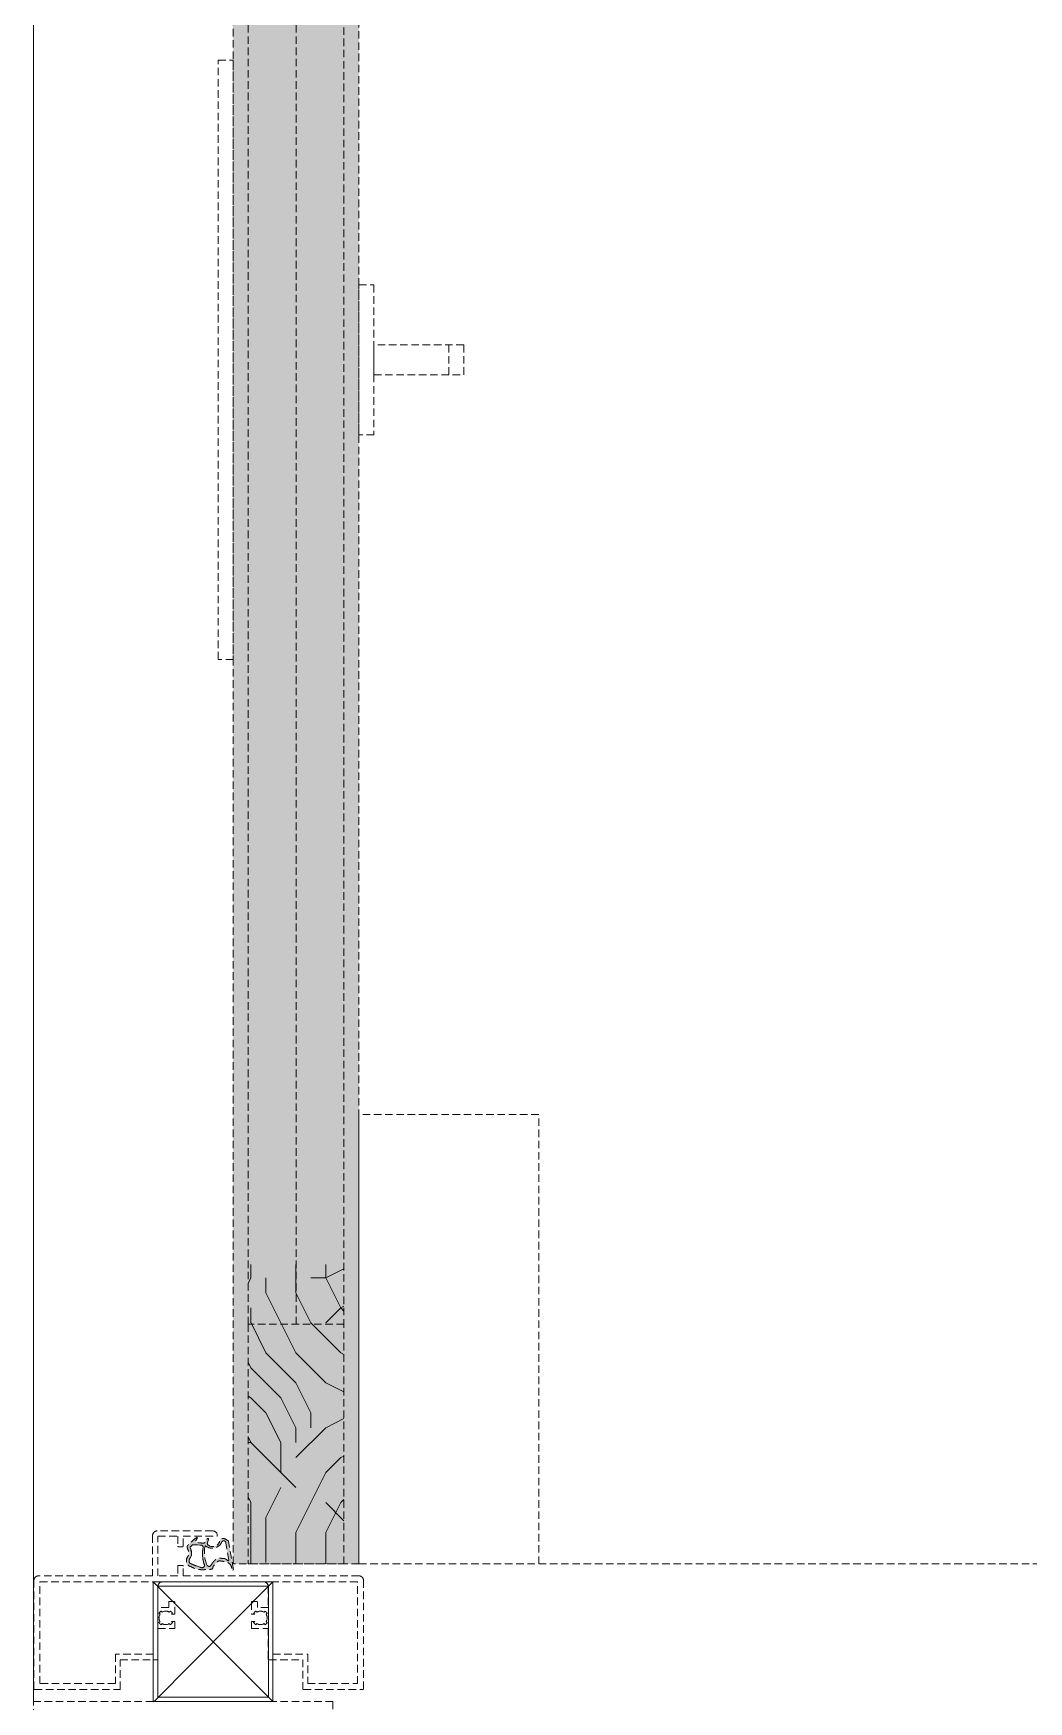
# Model space of a CAD drawing. Extents: x -1457 to 23780, y -2071 to 4205.
# Drawn here: x 14182.5 to 14215.7, y 2450 to 2505.7 of the extents above; entities that cross this region are included whole.
import ezdxf

# ---------------------------------------------------------------- set-up
doc = ezdxf.new("R2010")
doc.units = 0
doc.header["$MEASUREMENT"] = 0
doc.linetypes.add('HIDDEN', pattern=[0.375, 0.25, -0.125])
doc.layers.add('10', color=9, linetype='Continuous', lineweight=9)
doc.layers.add('M-TEFRIS2-015', color=129, linetype='Continuous', lineweight=9)

# ---------------------------------------------------------------- blocks, each defined once
blk = doc.blocks.new('p-korkasa_40x40')
at = {"layer": '10'}
for points in [[(-2, -2), (-2, -2, 4.557571570274368), (-2, -2), (2, -2.000000000000454, 6.895317174706505), (2, -2.000000000000454), (2, -2.000000000000454), (2, 2.000000000000454), (-2, 2), (-2, -2)], [(-1.85000000000582, -1.85000000000582), (-1.85000000000582, 1.85000000000582), (1.85000000000582, 1.85000000000582), (1.85000000000582, -1.85000000000582), (-1.85000000000582, -1.85000000000582, -4.556434831823175), (-1.85000000000582, -1.85000000000582)]]:
    blk.add_lwpolyline(points, format="xyb", close=True, dxfattribs=at)
for points in [[(2, -2.000000000000454), (-2, 2)], [(2, 2.000000000000454), (-2, -1.96874570933869)]]:
    blk.add_lwpolyline(points, dxfattribs=at)

msp = doc.modelspace()

# ---------------------------------------------------------------- hatches: boundary and pattern name
at = {"layer": 'M-TEFRIS2-015', "linetype": 'HIDDEN', "lineweight": 0}
h = msp.add_hatch(color=256, dxfattribs=at)
h.dxf.hatch_style = 1
h.paths.add_polyline_path([(14193.36999999934, 2454.600298428446), (14193.36999999934, 2533.395004310874), (14189.16999999934, 2533.395004310874), (14189.16999999934, 2454.600298428446)])
h = msp.add_hatch(dxfattribs=at)
h.set_pattern_fill('LOGEND', color=256, scale=10, style=0)
h.set_pattern_definition([(7.016709298534877e-15, (12593.25809130455, 4429.639532805832), (9.999999999999998, 9.999999999999998), [3, -7]), (7.016709298534877e-15, (12593.25809130455, 4430.139532805832), (9.999999999999998, 9.999999999999998), [3, -7]), (7.016709298534877e-15, (12593.75809130455, 4431.139532805832), (9.999999999999998, 9.999999999999998), [2, -8]), (7.016709298534877e-15, (12594.25809130455, 4432.139532805832), (9.999999999999998, 9.999999999999998), [1.5, -8.5]), (7.016709298534877e-15, (12594.25809130455, 4433.139532805832), (9.999999999999998, 9.999999999999998), [1, -9]), (7.016709298534877e-15, (12591.75809130455, 4434.139532805832), (9.999999999999998, 9.999999999999998), [0.5, -2.5, 0.5, -6.5]), (7.016709298534877e-15, (12593.25809130455, 4434.639532805832), (9.999999999999998, 9.999999999999998), [0.5, -4, 1.5, -4]), (7.016709298534877e-15, (12595.25809130455, 4435.139532805832), (9.999999999999998, 9.999999999999998), [0.5, -0.5, 0.5, -8.5]), (7.016709298534877e-15, (12594.75809130455, 4435.639532805832), (9.999999999999998, 9.999999999999998), [0.5, -9.5]), (7.016709298534877e-15, (12594.25809130455, 4436.639532805832), (9.999999999999998, 9.999999999999998), [1.5, -8.5]), (7.016709298534877e-15, (12594.25809130455, 4437.639532805832), (9.999999999999998, 9.999999999999998), [2, -8]), (7.016709298534877e-15, (12593.75809130455, 4438.639532805832), (9.999999999999998, 9.999999999999998), [2.5, -3, 0.5, -4]), (90, (12589.75809130455, 4432.639532805832), (-9.999999999999998, 9.999999999999998), [0.5, -1, 2.5, -6]), (90, (12590.25809130455, 4433.639532805832), (-9.999999999999998, 9.999999999999998), [0.5, -0.5, 1.5, -7.5]), (90, (12590.75809130455, 4437.639532805832), (-9.999999999999998, 9.999999999999998), [1, -9]), (90, (12591.25809130455, 4433.639532805832), (-9.999999999999998, 9.999999999999998), [2, -3, 0.5, -4.5]), (90, (12591.75809130455, 4439.139532805832), (-9.999999999999998, 9.999999999999998), [0.5, -9.5]), (90, (12592.25809130455, 4434.139532805832), (-9.999999999999998, 9.999999999999998), [1.5, -8.5]), (90, (12593.25809130455, 4434.639532805832), (-9.999999999999998, 9.999999999999998), [1, -9]), (90, (12594.25809130455, 4434.639532805832), (-9.999999999999998, 9.999999999999998), [0.5, -1.5, 1.5, -6.5]), (90, (12594.75809130455, 4435.139532805832), (-9.999999999999998, 9.999999999999998), [0.5, -9.5]), (90, (12595.25809130455, 4433.139532805832), (-9.999999999999998, 9.999999999999998), [1.399999999999999, -8.6]), (90, (12595.75809130455, 4431.139532805832), (-9.999999999999998, 9.999999999999998), [1, -9]), (90, (12596.75809130455, 4435.139532805832), (-9.999999999999998, 9.999999999999998), [0.5, -9.5]), (90, (12597.75809130455, 4434.639532805832), (-9.999999999999998, 9.999999999999998), [1.5, -8.5]), (90, (12598.75809130455, 4434.639532805832), (-9.999999999999998, 9.999999999999998), [1.5, -8.5]), (45.0000000000001, (12597.25809130455, 4430.639532805832), (-2.075353200829348e-15, 10.00000000019025), [0.7071000000000001, -0.7071000000000001, 0.7071000000000001, -12.02083562]), (45.0000000000001, (12595.25809130455, 4433.139532805832), (-2.075353200829348e-15, 10.00000000019025), [1.414199999999999, -12.72793562]), (45.0000000000001, (12591.25809130455, 4438.139532805832), (-2.075353200829348e-15, 10.00000000019025), [1.414199999999999, -12.72793562]), (45.0000000000001, (12593.25809130455, 4435.639532805832), (-2.075353200829348e-15, 10.00000000019025), [1.414199999999999, -12.72793562]), (45.0000000000001, (12593.75809130455, 4433.639532805832), (-2.075353200829348e-15, 10.00000000019025), [1.414199999999999, -12.72793562]), (45.0000000000001, (12596.75809130455, 4431.639532805832), (-2.075353200829348e-15, 10.00000000019025), [1.414199999999999, -12.72793562]), (45.0000000000001, (12595.75809130455, 4432.139532805832), (-2.075353200829348e-15, 10.00000000019025), [2.121319999999998, -12.02081562]), (45.0000000000001, (12592.75809130455, 4436.639532805832), (-2.075353200829348e-15, 10.00000000019025), [0.7071000000000001, -13.43503562]), (45.0000000000001, (12592.25809130455, 4437.639532805832), (-2.075353200829348e-15, 10.00000000019025), [0.7071000000000001, -13.43503562]), (45.0000000000001, (12596.25809130455, 4437.639532805832), (-2.075353200829348e-15, 10.00000000019025), [0.7071000000000001, -13.43503562]), (45.0000000000001, (12592.25809130455, 4432.639532805832), (-2.075353200829348e-15, 10.00000000019025), [0.7071000000000001, -13.43503562]), (45.0000000000001, (12597.75809130455, 4436.139532805832), (-2.075353200829348e-15, 10.00000000019025), [0.7071000000000001, -13.43503562]), (45.0000000000001, (12594.25809130455, 4435.139532805832), (-2.075353200829348e-15, 10.00000000019025), [0.7071000000000001, -13.43503562]), (45.0000000000001, (12595.25809130455, 4436.139532805832), (-2.075353200829348e-15, 10.00000000019025), [0.7071000000000001, -13.43503562]), (135, (12594.75809130455, 4434.139532805832), (-10.00000000019025, -2.075353200829348e-15), [0.7071000000000001, -0.7071000000000001, 2.121319999999998, -10.60661562]), (135, (12596.25809130455, 4434.139532805832), (-10.00000000019025, -2.075353200829348e-15), [0.7071000000000001, -13.43503562]), (135, (12596.25809130455, 4430.639532805832), (-10.00000000019025, -2.075353200829348e-15), [0.7071000000000001, -13.43503562]), (135, (12594.25809130455, 4433.139532805832), (-10.00000000019025, -2.075353200829348e-15), [0.7071000000000001, -13.43503562]), (135, (12595.75809130455, 4435.139532805832), (-10.00000000019025, -2.075353200829348e-15), [0.7071000000000001, -13.43503562]), (135, (12593.25809130455, 4432.639532805832), (-10.00000000019025, -2.075353200829348e-15), [0.7071000000000001, -13.43503562]), (135, (12597.25809130455, 4432.639532805832), (-10.00000000019025, -2.075353200829348e-15), [0.7071000000000001, -13.43503562]), (135, (12590.25809130455, 4429.639532805832), (-10.00000000019025, -2.075353200829348e-15), [0.7071000000000001, -13.43503562]), (135, (12590.75809130455, 4430.139532805832), (-10.00000000019025, -2.075353200829348e-15), [1.414199999999999, -12.72793562]), (135, (12591.25809130455, 4430.639532805832), (-10.00000000019025, -2.075353200829348e-15), [1.414199999999999, -12.72793562]), (135, (12592.25809130455, 4430.639532805832), (-10.00000000019025, -2.075353200829348e-15), [1.414199999999999, -12.72793562]), (135, (12592.75809130455, 4431.639532805832), (-10.00000000019025, -2.075353200829348e-15), [1.414199999999999, -12.72793562]), (135, (12596.75809130455, 4435.639532805832), (-10.00000000019025, -2.075353200829348e-15), [1.414199999999999, -12.72793562]), (135, (12598.75809130455, 4430.639532805832), (-10.00000000019025, -2.075353200829348e-15), [1.414199999999999, -12.72793562]), (135, (12599.25809130455, 4438.639532805832), (-10.00000000019025, -2.075353200829348e-15), [1.414199999999999, -12.72793562]), (135, (12599.25809130455, 4437.639532805832), (-10.00000000019025, -2.075353200829348e-15), [1.414199999999999, -12.72793562]), (135, (12598.25809130455, 4437.139532805832), (-10.00000000019025, -2.075353200829348e-15), [1.414199999999999, -12.72793562]), (135, (12591.25809130455, 4437.139532805832), (-10.00000000019025, -2.075353200829348e-15), [2.121319999999998, -12.02081562]), (135, (12597.75809130455, 4436.139532805832), (-10.00000000019025, -2.075353200829348e-15), [2.121319999999998, -12.02081562]), (26.56505120000013, (12592.25809130455, 4439.139532805832), (10.00000000000094, 4.000648075353201e-09), [1.117999999999998, -21.24267976999997]), (26.56505120000013, (12592.25809130455, 4434.139532805832), (10.00000000000094, 4.000648075353201e-09), [1.117999999999998, -21.24267976999997]), (26.56505120000013, (12593.25809130455, 4437.139532805832), (10.00000000000094, 4.000648075353201e-09), [1.117999999999998, -21.24267976999997]), (26.56505120000013, (12596.25809130455, 4430.139532805832), (10.00000000000094, 4.000648075353201e-09), [1.117999999999998, -21.24267976999997]), (26.56505120000013, (12595.75809130455, 4431.139532805832), (10.00000000000094, 4.000648075353201e-09), [1.117999999999998, -21.24267976999997]), (26.56505120000013, (12592.75809130455, 4433.139532805832), (10.00000000000094, 4.000648075353201e-09), [1.117999999999998, -21.24267976999997]), (26.56505120000013, (12592.75809130455, 4438.139532805832), (10.00000000000094, 4.000648075353201e-09), [1.117999999999998, -21.24267976999997]), (26.56505120000013, (12595.75809130455, 4435.139532805832), (10.00000000000094, 4.000648075353201e-09), [2.235999999999997, -20.12467976999998]), (63.43494882000013, (12595.75809130455, 4436.639532805832), (5.099833246467991e-10, 10.00000000000094), [1.117999999999975, -21.24267976999962]), (63.43494882000013, (12597.25809130455, 4433.639532805832), (5.099833246467991e-10, 10.00000000000094), [1.117999999999975, -21.24267976999962]), (63.43494882000013, (12592.25809130455, 4435.639532805832), (5.099833246467991e-10, 10.00000000000094), [1.117999999999975, -21.24267976999962]), (63.43494882000013, (12590.25809130455, 4436.139532805832), (5.099833246467991e-10, 10.00000000000094), [1.117999999999975, -21.24267976999962]), (63.43494882000013, (12596.25809130455, 4434.139532805832), (5.099833246467991e-10, 10.00000000000094), [1.117999999999975, -21.24267976999962]), (63.43494882000013, (12595.25809130455, 4434.139532805832), (5.099833246467991e-10, 10.00000000000094), [1.117999999999975, -21.24267976999962]), (63.43494882000013, (12591.25809130455, 4435.639532805832), (5.099833246467991e-10, 10.00000000000094), [2.235999999999953, -20.12467976999962]), (63.43494882000013, (12598.75809130455, 4432.139532805832), (5.099833246467991e-10, 10.00000000000094), [2.235999999999953, -20.12467976999962]), (63.43494882000013, (12597.75809130455, 4432.639532805832), (5.099833246467991e-10, 10.00000000000094), [2.235999999999953, -20.12467976999962]), (116.5650512000001, (12589.75809130455, 4431.139532805832), (-4.000651375353201e-09, 10.00000000000094), [1.11799999999998, -21.24267976999968]), (116.5650512000001, (12589.75809130455, 4436.639532805832), (-4.000651375353201e-09, 10.00000000000094), [1.11799999999998, -21.24267976999968]), (116.5650512000001, (12591.75809130455, 4429.639532805832), (-4.000651375353201e-09, 10.00000000000094), [1.11799999999998, -21.24267976999968]), (116.5650512000001, (12590.75809130455, 4438.639532805832), (-4.000651375353201e-09, 10.00000000000094), [1.11799999999998, -21.24267976999968]), (116.5650512000001, (12591.75809130455, 4432.639532805832), (-4.000651375353201e-09, 10.00000000000094), [1.11799999999998, -21.24267976999968]), (116.5650512000001, (12593.75809130455, 4433.639532805832), (-4.000651375353201e-09, 10.00000000000094), [1.11799999999998, -21.24267976999968]), (116.5650512000001, (12594.75809130455, 4435.639532805832), (-4.000651375353201e-09, 10.00000000000094), [1.11799999999998, -21.24267976999968]), (116.5650512000001, (12590.25809130455, 4431.639532805832), (3.211465100124647e-06, 10.00000160773382), [1.11799999999998, -21.24267976999968]), (116.5650512000001, (12592.75809130455, 4433.139532805832), (-4.000651375353201e-09, 10.00000000000094), [1.11799999999998, -21.24267976999968]), (116.5650512000001, (12595.75809130455, 4432.139532805832), (-4.000651375353201e-09, 10.00000000000094), [1.11799999999998, -21.24267976999968]), (116.5650512000001, (12596.75809130455, 4433.139532805832), (-4.000651375353201e-09, 10.00000000000094), [1.11799999999998, -21.24267976999968]), (116.5650512000001, (12598.75809130455, 4436.139532805832), (-4.000651375353201e-09, 10.00000000000094), [1.11799999999998, -21.24267976999968]), (116.5650512000001, (12591.25809130455, 4439.139532805832), (-4.000651375353201e-09, 10.00000000000094), [1.11799999999998, -21.24267976999968]), (116.5650512000001, (12589.75809130455, 4438.639532805832), (-4.000651375353201e-09, 10.00000000000094), [2.23599999999996, -20.12467976999968]), (116.5650512000001, (12591.25809130455, 4431.639532805832), (-4.000651375353201e-09, 10.00000000000094), [2.23599999999996, -20.12467976999968]), (153.4349488200001, (12589.75809130455, 4430.139532805832), (-10.00000000000094, 5.099866246467991e-10), [1.117999999999998, -21.24267976999997]), (153.4349488200001, (12598.25809130455, 4429.639532805832), (-10.00000000000094, 5.099866246467991e-10), [1.117999999999998, -21.24267976999997]), (153.4349488200001, (12597.75809130455, 4434.639532805832), (-10.00000000000094, 5.099866246467991e-10), [1.117999999999998, -21.24267976999997]), (153.4349488200001, (12593.75809130455, 4431.139532805832), (-10.00000000000094, 5.099866246467991e-10), [1.117999999999998, -21.24267976999997]), (153.4349488200001, (12593.25809130455, 4430.139532805832), (-10.00000000000094, 5.099866246467991e-10), [1.117999999999998, -21.24267976999997]), (153.4349488200001, (12594.25809130455, 4432.139532805832), (-10.00000000000094, 5.099866246467991e-10), [1.117999999999998, -21.24267976999997]), (153.4349488200001, (12597.25809130455, 4438.139532805832), (-10.00000000000094, 5.099866246467991e-10), [1.117999999999998, -21.24267976999997]), (153.4349488200001, (12598.25809130455, 4438.639532805832), (-10.00000000000094, 5.099866246467991e-10), [2.235999999999996, -20.12467976999998])])
h.paths.add_polyline_path([(14189.66999999934, 2454.600004310796), (14189.66999999934, 2464.600287015997), (14192.86999999934, 2464.600287015997), (14192.86999999934, 2454.600004310796)])
h = msp.add_hatch(color=256, dxfattribs=at)
edge = h.paths.add_edge_path()
edge.add_spline(control_points=[(14187.96302438958, 2455.487587441112), (14187.90936255403, 2455.448113784925), (14187.8121177984, 2455.376580524662), (14187.71762905064, 2455.26980158794), (14187.61003456052, 2455.183658653074), (14187.66486697169, 2455.074849798326), (14187.7006418696, 2454.972607067266), (14187.67636878054, 2454.864068799263), (14187.60902259145, 2454.779601740007), (14187.60632519816, 2454.686495826401), (14187.60980771409, 2454.571907507041), (14187.77123578719, 2454.50075815032), (14187.94439149674, 2454.416278334789), (14188.17911250289, 2454.395590320182), (14188.33561914991, 2454.4208074253), (14188.48291548874, 2454.413863638471), (14188.49554052714, 2454.5276883761), (14188.57950734253, 2454.599539043676), (14188.66460035873, 2454.712966119496), (14188.7895508228, 2454.690708944992), (14188.90616175253, 2454.673192289771), (14189.05181756977, 2454.632425001761), (14189.09954186754, 2454.505566949349), (14189.14803385972, 2454.328161009482), (14189.16980760523, 2454.376238530273), (14189.17690631437, 2454.400551096496)], knot_values=[0, 0, 0, 0, 1.972481329933421, 3.574485720078666, 4.459231721842631, 5.627326994262999, 6.631388320856649, 7.787072978740821, 8.75015276194368, 9.776376719050775, 10.52172028727109, 11.98318526219924, 14.34903833668033, 16.62296311174929, 18.66660599276623, 19.53265988375316, 20.30320742306432, 21.53106540985929, 22.8950020509257, 24.14050273090668, 24.94140504827469, 26.57643914558082, 28.1214307914516, 29.40842415818681, 30.06904306217089, 30.06904306217089, 30.06904306217089, 30.06904306217089], degree=3, periodic=0)
edge.add_arc((14189.15770791643, 2454.406156586334), 0.0200000000000125, -16.27658788719621, 9.69612773739199)
edge.add_line((14189.17742221351, 2454.409525041567), (14189.01477821393, 2455.36141898307))
edge.add_spline(control_points=[(14189.01477821393, 2455.361418983073), (14188.96845695906, 2455.388792310561), (14188.90293678704, 2455.443308227597), (14188.7991232913, 2455.449060222196), (14188.73683322181, 2455.433062138651), (14188.74346305843, 2455.433699551908), (14188.71957261737, 2455.362305261649), (14188.71957261737, 2455.362305261649)], knot_values=[0, 0, 0, 0, 0.2230052084876708, 0.4469780816912642, 0.8022655540997069, 1.018676818468204, 1.060393501096338, 1.060393501096338, 1.060393501096338, 1.060393501096338], degree=3, periodic=0)
edge.add_arc((14188.48509848659, 2455.415768492185), 0.2404920685283454, -141.14236130453668, -12.844609595998179, ccw=False)
edge.add_spline(control_points=[(14188.29782557728, 2455.264886775392), (14188.31556624036, 2455.291206481143), (14188.31455627173, 2455.349259329527), (14188.36849631726, 2455.445962642774), (14188.25074454144, 2455.444388369255), (14188.2394145102, 2455.251320002561), (14188.08497577577, 2455.313805944363), (14187.83711597708, 2455.301245404178), (14187.9711682375, 2455.417385911383), (14187.96524163977, 2455.468474319609), (14187.96302438958, 2455.487587441112)], knot_values=[1.684532790128255, 1.684532790128255, 1.684532790128255, 1.684532790128255, 1.827512949640418, 2.001131811412198, 2.034132841388928, 2.383878172112238, 2.570749579948123, 2.81730155771981, 2.995364809708569, 3.101801527567439, 3.101801527567439, 3.101801527567439, 3.101801527567439], degree=3, periodic=0)
edge = h.paths.add_edge_path(flags=16)
edge.add_spline(control_points=[(14188.98833393113, 2454.707553866592), (14188.97168865347, 2454.723832606051), (14188.95235734776, 2454.740086260001), (14188.91470115271, 2454.762881075829), (14188.90012018863, 2454.769907615908), (14188.89159496846, 2454.773777334671)], knot_values=[4.696285649924368, 4.696285649924368, 4.696285649924368, 4.696285649924368, 4.79612257682362, 4.79612257682362, 4.854419796380462, 4.854419796380462, 4.854419796380462, 4.854419796380462], degree=3, periodic=0)
edge.add_spline(control_points=[(14188.89159496846, 2454.773777334671), (14188.88856839173, 2454.773612138571), (14188.88553116297, 2454.773659993876), (14188.87573151563, 2454.774006799908), (14188.86811606817, 2454.774518715716), (14188.85164751769, 2454.775934161062), (14188.84296374823, 2454.77680721429), (14188.82529076239, 2454.778842419339), (14188.81659472023, 2454.779981910488), (14188.79121308472, 2454.783666292733), (14188.77289239764, 2454.786537994685), (14188.73124421215, 2454.789810438971), (14188.70796863968, 2454.790499558596), (14188.67082191954, 2454.784456107449), (14188.65794170492, 2454.781223979506), (14188.62644685019, 2454.770234870881), (14188.60938975548, 2454.760867084307), (14188.57938083065, 2454.740270355276), (14188.56636992886, 2454.728757319197), (14188.54294836014, 2454.705707615769), (14188.53278817373, 2454.694548499556), (14188.51484340159, 2454.673773262515), (14188.5068756333, 2454.66399738174), (14188.49095899248, 2454.644837290693), (14188.482803557, 2454.635041054145), (14188.46009557427, 2454.605602453314), (14188.44523930367, 2454.584169110687), (14188.43263874275, 2454.558591520927)], knot_values=[3.795205768767631, 3.795205768767631, 3.795205768767631, 3.795205768767631, 3.825435281411388, 3.825435281411388, 3.876175829762433, 3.876175829762433, 3.923120005564896, 3.923120005564896, 3.970064181367359, 3.970064181367359, 4.056079576782028, 4.056079576782028, 4.1420949721967, 4.1420949721967, 4.181856208153813, 4.181856208153813, 4.244411595576305, 4.244411595576305, 4.309456277789172, 4.309456277789172, 4.374500960002043, 4.374500960002043, 4.436400391423946, 4.436400391423946, 4.498299822845847, 4.498299822845847, 4.605733337985941, 4.605733337985941, 4.605733337985941, 4.605733337985941], degree=3, periodic=0)
edge.add_arc((14188.36446276944, 2454.592177777984), 0.0759999999999773, -152.77781000747268, -26.22673227767291, ccw=False)
edge.add_arc((14189.26812948623, 2454.977229280023), 1.058097748058568, 168.8376998673894, 203.3761552425169, ccw=False)
edge.add_arc((14188.24967389945, 2455.178214795309), 0.0200000000000284, 59.8045860840283, 168.9000715373781, ccw=False)
edge.add_arc((14188.47455098212, 2455.4620013942), 0.3422998841750275, 231.1287320440587, 335.511948304005)
edge.add_arc((14188.85332649992, 2455.298024873187), 0.0708012071070941, 0.15772790994947172, 161.818449558526, ccw=False)
edge.add_line((14188.92412743875, 2455.298219779554), (14189.02203205498, 2454.725221013683))
edge.add_arc((14189.0023177579, 2454.72185255845), 0.019999999999999, -134.3621609343977, 9.69612773054098, ccw=False)
edge = h.paths.add_edge_path(flags=16)
edge.add_spline(control_points=[(14188.11849269933, 2454.472226432914), (14188.11656100766, 2454.472759780623), (14188.11462728067, 2454.473298203466), (14188.07942113614, 2454.483181370433), (14188.04553894082, 2454.493990945641), (14188.01107849125, 2454.505816995381), (14188.0099370619, 2454.506209685245), (14188.00879621926, 2454.506603140759)], knot_values=[2.606882164150666, 2.606882164150666, 2.606882164150666, 2.606882164150666, 2.618308665253161, 2.618308665253161, 2.814704777591772, 2.814704777591772, 2.821436412206805, 2.821436412206805, 2.821436412206805, 2.821436412206805], degree=3, periodic=0)
edge.add_spline(control_points=[(14188.00879621926, 2454.506603140759), (14187.9766528641, 2454.517688789088), (14187.94497527294, 2454.529382236), (14187.91225863671, 2454.542041374076), (14187.91075384349, 2454.542625090911), (14187.9092488082, 2454.54321035885)], knot_values=[2.408074102405524, 2.408074102405524, 2.408074102405524, 2.408074102405524, 2.597738580129102, 2.597738580129102, 2.606882164150666, 2.606882164150666, 2.606882164150666, 2.606882164150666], degree=3, periodic=0)
edge.add_spline(control_points=[(14187.9092488082, 2454.54321035885), (14187.89459042883, 2454.548910610178), (14187.87990908676, 2454.554757997324), (14187.84869353042, 2454.567466603792), (14187.83205431795, 2454.574398483292), (14187.8024132869, 2454.586994288013), (14187.78976346428, 2454.592394625954), (14187.77708657493, 2454.597947579776)], knot_values=[2.149006277224146, 2.149006277224146, 2.149006277224146, 2.149006277224146, 2.238060749371884, 2.238060749371884, 2.336258805541189, 2.336258805541189, 2.408074102405524, 2.408074102405524, 2.408074102405524, 2.408074102405524], degree=3, periodic=0)
edge.add_spline(control_points=[(14187.77708657493, 2454.597947579776), (14187.77242947073, 2454.599987566387), (14187.76776871359, 2454.602048150107), (14187.75443819265, 2454.608012801171), (14187.74639823347, 2454.611833301275), (14187.73223062122, 2454.618949078347), (14187.72607319718, 2454.622246217998), (14187.71571731518, 2454.628238581168), (14187.71168024603, 2454.63074040673), (14187.70794322522, 2454.633705903918)], knot_values=[1.977607441624772, 1.977607441624772, 1.977607441624772, 1.977607441624772, 2.003990200929743, 2.003990200929743, 2.053089229014396, 2.053089229014396, 2.101047753119271, 2.101047753119271, 2.149006277224144, 2.149006277224144, 2.149006277224144, 2.149006277224144], degree=3, periodic=0)
edge.add_arc((14187.72037537324, 2454.649372482858), 0.0200000000000304, 180.5555631517889, 231.5663893431633, ccw=False)
edge.add_spline(control_points=[(14187.70051592775, 2454.647005538642), (14187.70038173861, 2454.648131429898), (14187.70027259737, 2454.649274700914), (14187.69977407624, 2454.655381890585), (14187.69953125594, 2454.661493649899), (14187.69915306897, 2454.678721505803), (14187.69916578864, 2454.690573592376), (14187.69946790598, 2454.700642925167)], knot_values=[1.69878072459484, 1.69878072459484, 1.69878072459484, 1.69878072459484, 1.709176364630534, 1.709176364630534, 1.751194216338215, 1.751194216338215, 1.814824352558606, 1.814824352558606, 1.814824352558606, 1.814824352558606], degree=3, periodic=0)
edge.add_spline(control_points=[(14187.69946790598, 2454.700642925167), (14187.69947080711, 2454.700739617594), (14187.69947373492, 2454.700836145628), (14187.6997546646, 2454.709998499518), (14187.70034185088, 2454.717836217529), (14187.70161235689, 2454.727809362976), (14187.70209669597, 2454.730836014674), (14187.70321073285, 2454.736404320425), (14187.70367259411, 2454.738316798965), (14187.70493576793, 2454.742963602224), (14187.7058957519, 2454.745741116687), (14187.70774848331, 2454.749897524376), (14187.70848605809, 2454.751390720146), (14187.71014196961, 2454.754585165949), (14187.71093806168, 2454.756081512551), (14187.7131576514, 2454.760096930037), (14187.71418426399, 2454.761867596691), (14187.71527604828, 2454.763696743448)], knot_values=[1.498288754767149, 1.498288754767149, 1.498288754767149, 1.498288754767149, 1.498899773643438, 1.498899773643438, 1.55638679152604, 1.55638679152604, 1.58513030046734, 1.58513030046734, 1.61387380940864, 1.61387380940864, 1.646408564364206, 1.646408564364206, 1.665384561853024, 1.665384561853024, 1.684360559341839, 1.684360559341839, 1.69878072459484, 1.69878072459484, 1.69878072459484, 1.69878072459484], degree=3, periodic=0)
edge.add_line((14187.71527604828, 2454.763696743448), (14187.74131306791, 2454.807318482952))
edge.add_line((14187.74131306792, 2454.807318482952), (14187.77448630905, 2454.892830996232))
edge.add_line((14187.77448630905, 2454.892830996232), (14187.78268445786, 2454.968490621286))
edge.add_line((14187.78268445786, 2454.96849062129), (14187.76154748827, 2455.073852434816))
edge.add_spline(control_points=[(14187.76154748827, 2455.073852434823), (14187.75826806841, 2455.082879690333), (14187.75478534293, 2455.091639454029), (14187.7438615428, 2455.117980800274), (14187.73660894184, 2455.133733906285), (14187.73179182723, 2455.146180032283)], knot_values=[0.9322138717899155, 0.9322138717899155, 0.9322138717899155, 0.9322138717899155, 0.9728151593248144, 0.9728151593248144, 1.059280169269481, 1.059280169269481, 1.059280169269481, 1.059280169269481], degree=3, periodic=0)
edge.add_arc((14187.75044356282, 2455.153398949074), 0.0199999999999873, 131.1876026072527, 204.1288367209765, ccw=False)
edge.add_spline(control_points=[(14187.73699433612, 2455.168201594144), (14187.74452494613, 2455.175043674109), (14187.75481016073, 2455.183927408707), (14187.76454382628, 2455.192866320027), (14187.76455911353, 2455.19288035994), (14187.76457439945, 2455.192894399526)], knot_values=[0.6191493752113117, 0.6191493752113117, 0.6191493752113117, 0.6191493752113117, 0.6800377646677511, 0.6800377646677511, 0.6801335518299229, 0.6801335518299229, 0.6801335518299229, 0.6801335518299229], degree=3, periodic=0)
edge.add_line((14187.76457439945, 2455.192894399526), (14187.79141229101, 2455.218389715417))
edge.add_arc((14187.84457019365, 2455.164073627686), 0.0760000000000115, 111.8248503193476, 134.3825803939204, ccw=False)
edge.add_line((14187.81631563539, 2455.234626302601), (14187.89098060101, 2455.237700728958))
edge.add_line((14187.89098060101, 2455.237700728958), (14187.97428323315, 2455.233460297433))
edge.add_line((14187.97428323315, 2455.233460297433), (14188.05417900696, 2455.229393288395))
edge.add_line((14188.05417900696, 2455.229393288395), (14188.10064911968, 2455.227027776938))
edge.add_line((14188.10064911967, 2455.227027776938), (14188.10065481451, 2455.22702452142))
edge.add_arc((14188.09041151801, 2455.151717982018), 0.0760000000000394, -7.2281972781141235, 82.2540888927071, ccw=False)
edge.add_line((14188.16580753843, 2455.142155550067), (14188.16576711366, 2455.142301278513))
edge.add_line((14188.16576711366, 2455.142301278513), (14188.15336905503, 2455.07546921352))
edge.add_line((14188.15336905504, 2455.07546921352), (14188.14402873747, 2454.984505194054))
edge.add_line((14188.14402873746, 2454.984505194054), (14188.14526179961, 2454.856025071356))
edge.add_line((14188.14526179962, 2454.856025071353), (14188.15269681724, 2454.788445336788))
edge.add_line((14188.15269681723, 2454.788445336791), (14188.18383490392, 2454.647606714181))
edge.add_arc((14189.12558157951, 2454.929679471763), 0.9830828253785207, 196.6740540243769, 201.0841378559763)
edge.add_arc((14188.13871976977, 2454.545485327402), 0.0760000000000061, -105.4350394577134, 23.694535876028283, ccw=False)

# ---------------------------------------------------------------- linework, layer by layer
for p, q in [((14182.49999999934, 2802.999998144089), (14182.50000000005, 2363.000004310685)), ((14196.3700460766, 2495.300004325512), (14196.3700460766, 2494.300004325512)), ((14189.02203205498, 2454.725221013683), (14188.92382294434, 2455.30000187043)), ((14189.17742221351, 2454.409525041567), (14189.01477821393, 2455.361418983073)), ((14187.84794686774, 2455.239891315188), (14188.10061959856, 2455.227029279678))]:
    msp.add_line(p, q, dxfattribs=at)
for points in [[(14192.49999999934, 2610.000002157638), (14192.4999999987, 2540.000004310867), (14182.4999999987, 2540.000004310867), (14182.49999999888, 2450.000002157638), (14192.49999999915, 2450.000002157638), (14192.49999999934, 2440.000002157638), (14470.49999999928, 2440.000002157638), (14470.49999999928, 2605.000002157638), (14347.49999999934, 2605.000002157638), (14347.49999999945, 2555.00000747665), (14337.49999999945, 2555.00000747665), (14337.49999999934, 2610.000002157638)], [(14189.16999999934, 2535.400004310799), (14193.36999999934, 2535.400298428463), (14193.36999999934, 2454.600298428446), (14189.17042016741, 2454.60000434022)], [(14189.66999999934, 2525.400092896238), (14192.86999999934, 2525.400092896238), (14192.86999999934, 2462.600287015997), (14189.66999863931, 2462.600297080444)], [(14189.17021008338, 2484.800298428458), (14188.67021008338, 2484.800298428458), (14188.67021008338, 2504.800298428458), (14189.17021008338, 2504.800298428458)], [(14193.8700460766, 2492.300004325512), (14193.3700460766, 2492.300004325512), (14193.3700460766, 2497.300004325512), (14193.8700460766, 2497.300004325512)], [(14196.8700460766, 2495.300004325512), (14193.8700460766, 2495.300004325512), (14193.8700460766, 2494.300004325512), (14196.8700460766, 2494.300004325512)], [(14192.86999999934, 2462.600288558217), (14189.66999863931, 2462.600298428446), (14189.66999999934, 2454.600004310796), (14192.86999999934, 2454.600298428446)], [(14182.71999999934, 2450.600004310796), (14182.71999999934, 2454.000004310798), (14186.49999999934, 2454.000004310798), (14186.49999999934, 2451.580004310857), (14185.23999999934, 2451.580004310857), (14185.23999999934, 2450.600004310796)], [(14190.49999999935, 2451.580004310857), (14191.65999999935, 2451.580004310857), (14191.65999999935, 2450.600004310796), (14193.31999999934, 2450.600004310796), (14193.31999999934, 2454.000004310798), (14190.49999999935, 2454.000004310798)]]:
    msp.add_lwpolyline(points, close=True, dxfattribs=at)
for points in [[(14191.26999931933, 2462.600293493331), (14191.26999999934, 2525.400092896238)], [(14193.36999999934, 2454.600298428446), (14199.36999999934, 2454.600298428446), (14199.36999999934, 2469.600298428446), (14193.36999999934, 2469.600298428446), (14193.36999999934, 2454.600298428446)], [(14188.21471355253, 2454.544513225392), (14188.18383490392, 2454.647606714181), (14188.15269681723, 2454.788445336791), (14188.14526179962, 2454.85602507136), (14188.14402873746, 2454.984505194054), (14188.15336905504, 2455.07546921352), (14188.16576711366, 2455.142301278505), (14188.15010709939, 2455.198754537629), (14188.10065481451, 2455.22702452142), (14188.05417900696, 2455.229393288395), (14187.97428323315, 2455.233460297433), (14187.89098060101, 2455.237700728958), (14187.81631563539, 2455.234626302601), (14187.79141229101, 2455.218389715421), (14187.76457439945, 2455.192894399526), (14187.73097935871, 2455.15799729207), (14187.76154748827, 2455.073852434816), (14187.78268445786, 2454.96849062129), (14187.77448630905, 2454.892830996232), (14187.74131306792, 2454.807318482952), (14187.71527604828, 2454.763696743448), (14187.69946790598, 2454.70064292516), (14187.70794322522, 2454.633705903918), (14187.77708657493, 2454.597947579776), (14187.9092488082, 2454.54321035885), (14188.00879621926, 2454.506603140759), (14188.11849269933, 2454.472226432914), (14188.19619046147, 2454.495754857915), (14188.19619041736, 2454.49575480694), (14188.21471355253, 2454.544513225392)], [(14193.36999999934, 2454.600298428446), (14274.97029411701, 2454.600298428446)]]:
    msp.add_lwpolyline(points, dxfattribs=at)
msp.add_lwpolyline([(14185.37499999935, 2450.400004310799, 0.4142135623730951), (14185.39999999934, 2450.4250043108), (14185.39999999934, 2451.400004310857), (14186.63499999934, 2451.400004310857, 0.4142135623730951), (14186.65999999935, 2451.425004310859), (14186.65999999935, 2452.445458390113), (14187.21880308354, 2452.445458390113), (14187.21880308354, 2452.675458390109), (14187.10951376165, 2452.675458390109), (14187.14537165435, 2452.639600497412, -0.0916730868048769), (14187.07466097624, 2452.568889819293), (14187.03856866505, 2452.604982130473, -0.2882609505077494), (14186.79903750202, 2452.604982130473), (14186.76294519084, 2452.568889819293, -0.091673086804877), (14186.69223451272, 2452.639600497412), (14186.7283268239, 2452.675692808592, -0.2882609505067066), (14186.7283268239, 2452.915223971624), (14186.69223451272, 2452.951316282812, -0.09167308680455198), (14186.76294519084, 2453.022026960931), (14186.79903750202, 2452.985934649743, -0.2882609505077494), (14187.03856866505, 2452.985934649743), (14187.07466097624, 2453.022026960931, -0.0916730868044047), (14187.14537165435, 2452.951316282812), (14187.10951376165, 2452.915458390107), (14187.21880308354, 2452.915458390107), (14187.21880308354, 2453.320458390113, 0.4142135623730951), (14187.19380308354, 2453.345458390108), (14187.04380308354, 2453.345458390108, 0.4142135623730951), (14187.01880308353, 2453.320458390113), (14187.01880308353, 2453.14545839011), (14186.65999999935, 2453.14545839011), (14186.65999999935, 2453.850004310796, -0.4142135623730951), (14186.80999999934, 2454.000004310798), (14190.18999999934, 2454.000004310798, -0.4142135623730951), (14190.33999999935, 2453.850004310796), (14190.33999999935, 2453.14545839011), (14189.98119691515, 2453.14545839011), (14189.98119691515, 2453.320458390113, 0.4142135623730951), (14189.95619691515, 2453.345458390108), (14189.80619691515, 2453.345458390108, 0.4142135623730951), (14189.78119691515, 2453.320458390113), (14189.78119691515, 2452.915458390107), (14189.89048623704, 2452.915458390107), (14189.85462834434, 2452.951316282812, -0.0916730868044046), (14189.92533902245, 2453.022026960931), (14189.96143133364, 2452.985934649743, -0.2882609505077494), (14190.20096249667, 2452.985934649743), (14190.23705480785, 2453.022026960931, -0.09167308680455198), (14190.30776548597, 2452.951316282812), (14190.27167317479, 2452.915223971624, -0.2882609505067075), (14190.27167317479, 2452.675692808592), (14190.30776548597, 2452.639600497412, -0.0916730868048769), (14190.23705480785, 2452.568889819293), (14190.20096249667, 2452.604982130473, -0.2882609505077494), (14189.96143133364, 2452.604982130473), (14189.92533902245, 2452.568889819293, -0.091673086804877), (14189.85462834434, 2452.639600497412), (14189.89048623704, 2452.675458390109), (14189.78119691515, 2452.675458390109), (14189.78119691515, 2452.445458390113), (14190.33999999935, 2452.445458390113), (14190.33999999935, 2451.425004310859, 0.4142135623730951), (14190.36499999934, 2451.400004310857), (14191.49999999935, 2451.400004310857), (14191.49999999935, 2450.4250043108, 0.4142135623730951), (14191.52499999935, 2450.400004310799), (14193.49499999934, 2450.400004310799, 0.4142135623730951), (14193.51999999935, 2450.4250043108), (14193.51999999935, 2454.0500043108, 0.4142135623730951), (14193.36999999934, 2454.200004310795), (14187.49999999935, 2454.200004310795), (14187.49999999935, 2454.525004310799, 0.4142135623730951), (14187.47499999934, 2454.5500043108), (14187.34499999934, 2454.5500043108, 0.4142135623730951), (14187.31999999934, 2454.525004310799), (14187.31999999934, 2454.200004310795), (14186.65999999935, 2454.200004310795), (14186.65999999935, 2455.520004310794), (14187.31999999934, 2455.520004310794), (14187.31999999934, 2455.195004310797, 0.4142135623730951), (14187.34499999934, 2455.170004310796), (14187.47499999934, 2455.170004310796, 0.4142135623730951), (14187.49999999935, 2455.195004310797), (14187.49999999935, 2455.520004310794), (14188.63999999934, 2455.520004310794), (14188.63999999934, 2455.5500043108, 0.4142135623730951), (14188.48999999934, 2455.700004310795), (14186.62999999934, 2455.700004310795, 0.4142135623730951), (14186.47999999934, 2455.5500043108), (14186.47999999934, 2454.200004310795), (14182.66999999934, 2454.200004310795, 0.4142135623730951), (14182.51999999935, 2454.0500043108), (14182.51999999935, 2450.4250043108, 0.4142135623730951), (14182.54499999935, 2450.400004310799)], format="xyb", close=True, dxfattribs=at)
for centre, radius, start, end in [((14193.36999999934, 2454.600298428446), 81.60029411766662, 0, 89.8946771961747), ((14188.47455098212, 2455.4620013942), 0.3422998841750354, 231.1287320441826, 335.5453093007947), ((14188.48509848659, 2455.415768492185), 0.2404920685283614, 218.8576386952932, 347.1553904039616), ((14188.85332649992, 2455.298024873187), 0.0708012071070867, 358.4304577292652, 162.5451504378118), ((14187.75044356282, 2455.153398949074), 0.02, 132.2573172529437, 201.1582946275095), ((14187.84457019365, 2455.164073627686), 0.076, 89.26712024553181, 134.3825803926274), ((14188.09041151801, 2455.151717982018), 0.076, 354.217911947906, 82.2540888927845), ((14189.12558157951, 2454.929679471763), 0.983082825378532, 167.5093280798069, 201.0841378523862), ((14189.26812948623, 2454.977229280023), 1.058097748058572, 168.8352965664551, 203.3761552416752), ((14188.24967389945, 2455.178214795309), 0.02, 59.80458608398472, 168.7729251493634), ((14189.0023177579, 2454.72185255845), 0.02, 225.6378390695023, 9.696127727421734), ((14187.72037537324, 2454.649372482858), 0.02, 186.7967250026903, 231.5663893637052), ((14188.13871976977, 2454.545485327402), 0.076, 254.5649605628941, 23.6945359214816), ((14188.36446276944, 2454.592177777984), 0.076, 207.2221899833052, 333.7732677343502)]:
    msp.add_arc(centre, radius, start, end, dxfattribs=at)
for points, knots in [([(14187.96302438958, 2455.487587441112), (14187.90936255403, 2455.448113784925), (14187.8121177984, 2455.376580524662), (14187.71762905064, 2455.26980158794), (14187.61003456052, 2455.183658653074), (14187.66486697169, 2455.074849798326), (14187.7006418696, 2454.972607067266), (14187.67636878054, 2454.864068799263), (14187.60902259145, 2454.779601740007), (14187.60632519816, 2454.686495826401), (14187.60980771409, 2454.571907507041), (14187.77123578719, 2454.50075815032), (14187.94439149674, 2454.416278334789), (14188.17911250289, 2454.395590320182), (14188.33561914991, 2454.4208074253), (14188.48291548874, 2454.413863638471), (14188.49554052714, 2454.5276883761), (14188.57950734253, 2454.599539043676), (14188.66460035873, 2454.712966119496), (14188.7895508228, 2454.690708944992), (14188.90616175253, 2454.673192289771), (14189.05181756977, 2454.632425001761), (14189.11954186755, 2454.505566949349), (14189.14803385972, 2454.328161009482), (14189.16980760523, 2454.376238530273), (14189.17690631437, 2454.400551096496)], [0, 0, 0, 0, 1.972481329933421, 3.574485720078666, 4.459231721842631, 5.627326994262999, 6.631388320856649, 7.787072978740821, 8.75015276194368, 9.776376719050775, 10.52172028727109, 11.98318526219924, 14.34903833668033, 16.62296311174929, 18.66660599276623, 19.53265988375316, 20.30320742306432, 21.53106540985929, 22.8950020509257, 24.14050273090668, 24.94140504827469, 26.57643914558082, 28.1214307914516, 29.40842415818681, 30.06904306217089, 30.06904306217089, 30.06904306217089, 30.06904306217089]), ([(14188.29782557728, 2455.264886775392), (14188.31556624036, 2455.291206481143), (14188.31455627173, 2455.349259329527), (14188.36849631726, 2455.445962642774), (14188.25074454144, 2455.444388369255), (14188.2394145102, 2455.251320002561), (14188.08497577577, 2455.313805944363), (14187.83711597708, 2455.301245404178), (14187.9711682375, 2455.417385911383), (14187.96524163977, 2455.468474319609), (14187.96302438958, 2455.487587441112)], [1.684532790128255, 1.684532790128255, 1.684532790128255, 1.684532790128255, 1.827512949640418, 2.001131811412198, 2.034132841388928, 2.383878172112238, 2.570749579948123, 2.81730155771981, 2.995364809708569, 3.101801527567439, 3.101801527567439, 3.101801527567439, 3.101801527567439]), ([(14189.01477821393, 2455.361418983073), (14188.96845695906, 2455.388792310561), (14188.90293678704, 2455.443308227597), (14188.7991232913, 2455.449060222196), (14188.73683322181, 2455.433062138651), (14188.74346305843, 2455.433699551908), (14188.71957261737, 2455.362305261649), (14188.71957261737, 2455.362305261649)], [0, 0, 0, 0, 0.2230052084876708, 0.4469780816912642, 0.8022655540997069, 1.018676818468204, 1.060393501096338, 1.060393501096338, 1.060393501096338, 1.060393501096338]), ([(14187.73179182723, 2455.146180032283), (14187.73660894184, 2455.133733906285), (14187.7438615428, 2455.117980800274), (14187.7567863579, 2455.086814262486), (14187.76225868223, 2455.0727233744), (14187.7716418667, 2455.043431566944), (14187.77573387156, 2455.027787087853), (14187.78208541287, 2454.991013656694), (14187.78348357009, 2454.969064331806), (14187.78130144081, 2454.926533495291), (14187.77791321825, 2454.905643381153), (14187.76808161198, 2454.867858866437), (14187.76212130175, 2454.850850393112), (14187.75011229149, 2454.823899764222), (14187.74469608549, 2454.81340515082), (14187.73466057127, 2454.795273802094), (14187.72988800467, 2454.787354195065), (14187.72029371372, 2454.771803492611), (14187.71577240403, 2454.764827229203), (14187.71093806167, 2454.756081512551), (14187.71014196961, 2454.754585165949), (14187.70848605809, 2454.751390720146), (14187.70774848331, 2454.749897524376), (14187.7058957519, 2454.745741116687), (14187.70493576793, 2454.742963602224), (14187.70367259411, 2454.738316798965), (14187.70321073285, 2454.736404320425), (14187.70209669597, 2454.730836014674), (14187.70161235689, 2454.727809362976), (14187.70034185088, 2454.717836217529), (14187.6997546646, 2454.709998499518), (14187.6991660551, 2454.690801351713), (14187.69915088172, 2454.678821143712), (14187.69953125594, 2454.661493649899), (14187.69977407624, 2454.655381890585), (14187.70027259737, 2454.649274700914), (14187.70038173861, 2454.648131429898), (14187.70051592775, 2454.647005538642)], [0.9322138717899155, 0.9322138717899155, 0.9322138717899155, 0.9322138717899155, 1.018678881734585, 1.018678881734585, 1.082556095212454, 1.082556095212454, 1.146433308690327, 1.146433308690327, 1.225396899008182, 1.225396899008182, 1.304360489326034, 1.304360489326034, 1.372259955503497, 1.372259955503497, 1.415603443997421, 1.415603443997421, 1.458946932491345, 1.458946932491345, 1.512708920020149, 1.512708920020149, 1.531684917508965, 1.531684917508965, 1.550660914997782, 1.550660914997782, 1.583195669953349, 1.583195669953349, 1.611939178894649, 1.611939178894649, 1.640682687835949, 1.640682687835949, 1.698169705718551, 1.698169705718551, 1.76241086081523, 1.76241086081523, 1.804428712522914, 1.804428712522914, 1.814824352558608, 1.814824352558608, 1.814824352558608, 1.814824352558608]), ([(14187.79141229101, 2455.218389715421), (14187.78288351719, 2455.210042801136), (14187.77395673364, 2455.201510663068), (14187.75481016073, 2455.183927408707), (14187.74452494613, 2455.175043674109), (14187.73699433612, 2455.168201594144)], [0.5601748397419227, 0.5601748397419227, 0.5601748397419227, 0.5601748397419227, 0.6192451623734839, 0.6192451623734839, 0.680133551829923, 0.680133551829923, 0.680133551829923, 0.680133551829923]), ([(14188.43263874275, 2454.558591520927), (14188.44523930367, 2454.584169110687), (14188.46009557427, 2454.605602453314), (14188.482803557, 2454.635041054145), (14188.49095899248, 2454.644837290693), (14188.5068756333, 2454.66399738174), (14188.51484340159, 2454.673773262515), (14188.53278817373, 2454.694548499556), (14188.54294836014, 2454.705707615769), (14188.56636992886, 2454.728757319197), (14188.57938083065, 2454.740270355276), (14188.60938975548, 2454.760867084307), (14188.62644685019, 2454.770234870881), (14188.65794170492, 2454.781223979506), (14188.67082191954, 2454.784456107449), (14188.70796863968, 2454.790499558596), (14188.73124421215, 2454.789810438971), (14188.77289239764, 2454.786537994685), (14188.79121308472, 2454.783666292733), (14188.81659472023, 2454.779981910488), (14188.82529076239, 2454.778842419339), (14188.84296374823, 2454.77680721429), (14188.85164751769, 2454.775934161062), (14188.86811606817, 2454.774518715716), (14188.87573151563, 2454.774006799908), (14188.88553116297, 2454.773659993876), (14188.88856839173, 2454.773612138571), (14188.89159496846, 2454.773777334671)], [3.795205768767628, 3.795205768767628, 3.795205768767628, 3.795205768767628, 3.902639283907723, 3.902639283907723, 3.964538715329623, 3.964538715329623, 4.026438146751528, 4.026438146751528, 4.091482828964397, 4.091482828964397, 4.156527511177267, 4.156527511177267, 4.219082898599757, 4.219082898599757, 4.258844134556872, 4.258844134556872, 4.34485952997154, 4.34485952997154, 4.430874925386211, 4.430874925386211, 4.477819101188672, 4.477819101188672, 4.524763276991137, 4.524763276991137, 4.575503825342183, 4.575503825342183, 4.605733337985941, 4.605733337985941, 4.605733337985941, 4.605733337985941]), ([(14188.89159496846, 2454.773777334671), (14188.90012018863, 2454.769907615908), (14188.91470115271, 2454.762881075829), (14188.95235734776, 2454.740086260001), (14188.97168865347, 2454.723832606051), (14188.98833393113, 2454.707553866592)], [4.696285649924367, 4.696285649924367, 4.696285649924367, 4.696285649924367, 4.754582869481209, 4.754582869481209, 4.854419796380462, 4.854419796380462, 4.854419796380462, 4.854419796380462]), ([(14187.70794322522, 2454.633705903918), (14187.71168024603, 2454.63074040673), (14187.71571731518, 2454.628238581168), (14187.72607319718, 2454.622246217998), (14187.73223062122, 2454.618949078347), (14187.74639823347, 2454.611833301275), (14187.75443819265, 2454.608012801171), (14187.78045171107, 2454.596373229022), (14187.7978135765, 2454.588948911445), (14187.83205431795, 2454.574398483292), (14187.84869353042, 2454.567466603792), (14187.88143334955, 2454.554137433148), (14187.89760348267, 2454.547711933159), (14187.9460830572, 2454.528953597986), (14187.97890207386, 2454.51685921675), (14188.04553894082, 2454.493990945641), (14188.07942113614, 2454.483181370433), (14188.11462728067, 2454.473298203466), (14188.11656100766, 2454.472759780623), (14188.11849269933, 2454.472226432914)], [1.977607441624772, 1.977607441624772, 1.977607441624772, 1.977607441624772, 2.025565965729647, 2.025565965729647, 2.073524489834522, 2.073524489834522, 2.122623517919175, 2.122623517919175, 2.220821574088481, 2.220821574088481, 2.319019630257786, 2.319019630257786, 2.41721768642709, 2.41721768642709, 2.613613798765703, 2.613613798765703, 2.810009911104313, 2.810009911104313, 2.821436412206809, 2.821436412206809, 2.821436412206809, 2.821436412206809])]:
    msp.add_open_spline(points, degree=3, knots=knots, dxfattribs=at)

# ---------------------------------------------------------------- block references
at = {"layer": 'M-TEFRIS2-015', "linetype": 'HIDDEN', "lineweight": 0, "extrusion": (0, 0, -1), "zscale": -1, "rotation": 90}
msp.add_blockref('p-korkasa_40x40', (-14188.49999999934, 2452.000004310798), dxfattribs=at)

doc.saveas('drawing.dxf')
